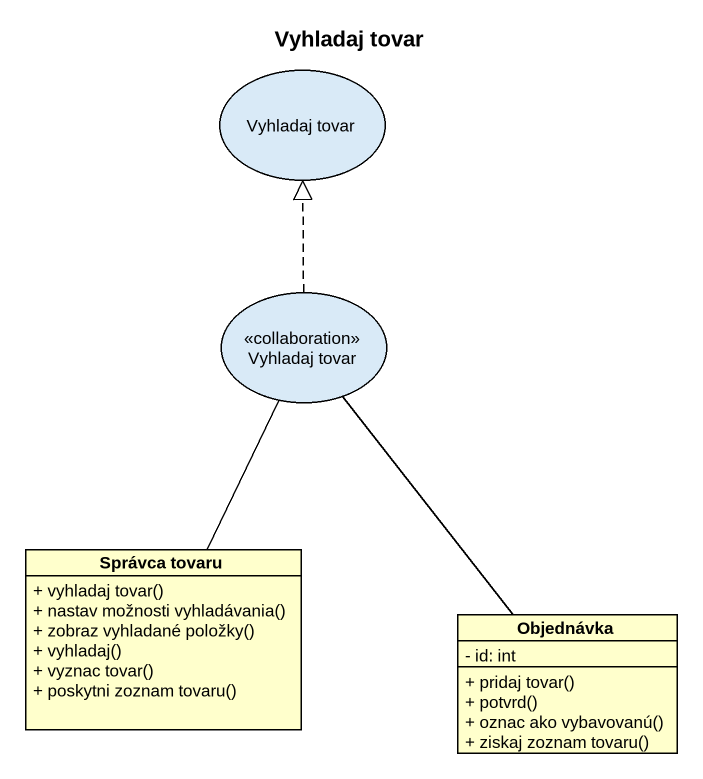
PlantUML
@startuml
title Vyhladaj tovar
allowmixing
hide circle
hide empty members
skinparam classAttributeIconSize 0
usecase "Vyhladaj tovar" as Vyhladaj_tovar
usecase "Vyhladaj tovar" as Vyhladaj_tovar_2 <<collaboration>>
class "Správca tovaru" as Správca_tovaru {
  + vyhladaj tovar()
  + nastav možnosti vyhladávania()
  + zobraz vyhladané položky()
  + vyhladaj()
  + vyznac tovar()
  + poskytni zoznam tovaru()
}
class Objednávka {
  - id: int
  + pridaj tovar()
  + potvrd()
  + oznac ako vybavovanú()
  + ziskaj zoznam tovaru()
}
Vyhladaj_tovar_2 .up.|> Vyhladaj_tovar
Vyhladaj_tovar_2 -- Správca_tovaru
Vyhladaj_tovar_2 -- Objednávka
@enduml
